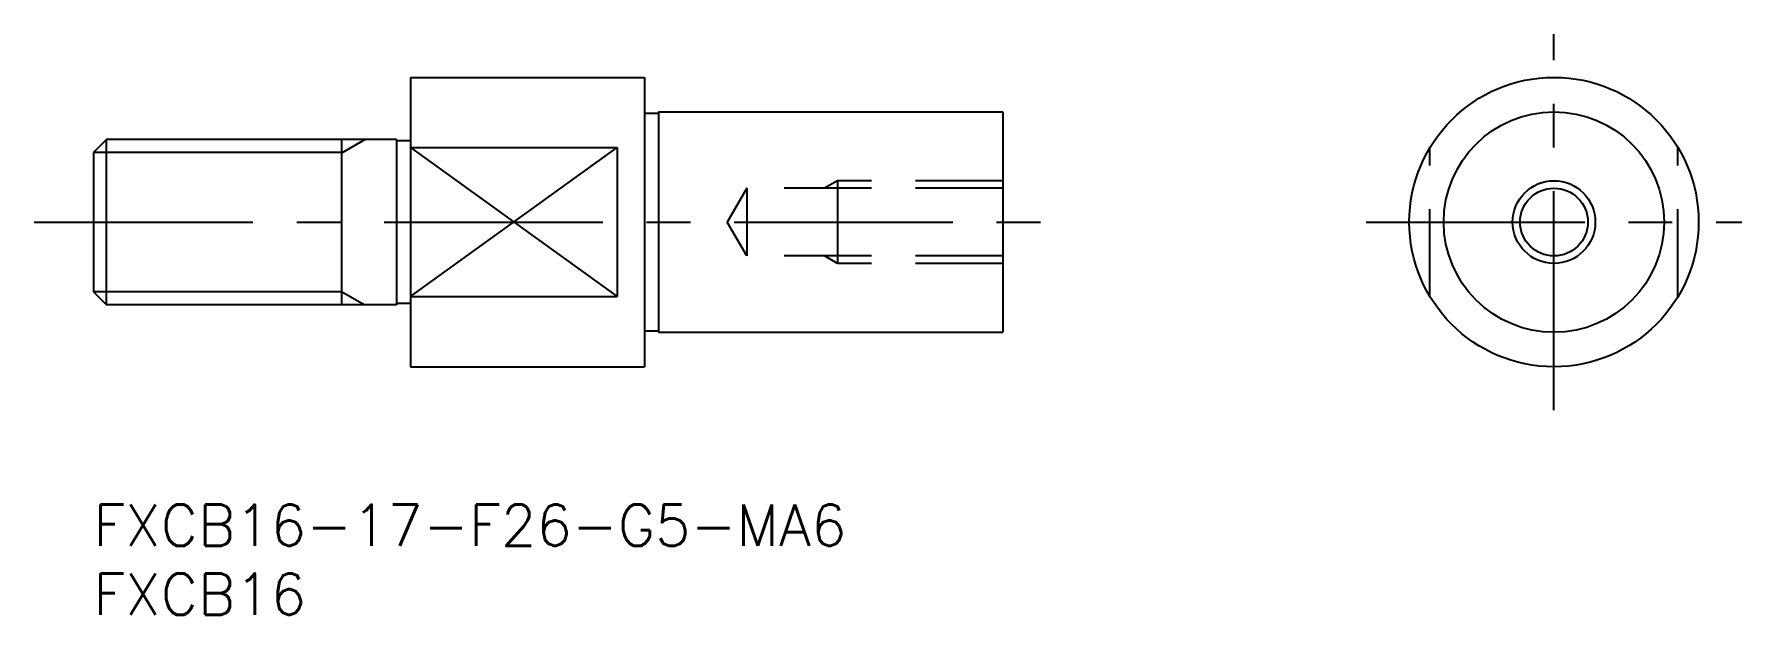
# Model space of a CAD drawing. Extents: x -4 to 120, y -8 to 34.
import ezdxf

# ---------------------------------------------------------------- set-up
doc = ezdxf.new("R2010")
doc.units = 0
doc.header["$LTSCALE"] = 0.5
doc.linetypes.add('CENTER', pattern=[50.8, 31.75, -6.35, 6.35, -6.35])
doc.linetypes.add('DASHED', pattern=[19.05, 12.7, -6.35])
for name, color, linetype in [('MSM_CENTER', 1, 'CENTER'), ('MSM_CONTINUOUS', 7, 'CONTINUOUS'), ('MSM_DASHED', 4, 'DASHED'), ('MSM_NARROW', 5, 'CONTINUOUS'), ('MSM_PART_NUMBER', 7, 'CONTINUOUS')]:
    doc.layers.add(name, color=color, linetype=linetype)
doc.styles.get("Standard").update_dxf_attribs({"font": 'txt.shx', "height": 3, "bigfont": 'bigfont.shx'})

# ---------------------------------------------------------------- blocks, each defined once
blk = doc.blocks.new('*U3')
at = {"layer": 'MSM_PART_NUMBER'}
blk.add_text('FXCB16-17-F26-G5-MA6', height=3, dxfattribs=at).set_placement((0, -3))
blk = doc.blocks.new('*U4')
at = {"layer": 'MSM_PART_NUMBER'}
blk.add_text('FXCB16', height=3, dxfattribs=at).set_placement((0, -8))

msp = doc.modelspace()

# ---------------------------------------------------------------- linework, layer by layer
at = {"layer": 'MSM_CENTER'}
for p, q in [((106, 6.86), (106, 34.14)), ((-4.3, 20.5), (69.39, 20.5)), ((92.36, 20.5), (119.64, 20.5))]:
    msp.add_line(p, q, dxfattribs=at)
at = {"layer": 'MSM_CONTINUOUS'}
for p, q in [((23, 31), (23, 10)), ((23, 31), (40, 31)), ((40, 31), (40, 10)), ((40, 28.4), (41, 28.4)), ((41, 28.5), (66, 28.5)), ((41, 28.5), (41, 12.5)), ((66, 28.5), (66, 12.5)), ((0.95, 26.5), (0, 25.55)), ((22, 26.5), (0.95, 26.5)), ((0.95, 14.5), (0.95, 26.5)), ((18, 26.44), (18, 14.56)), ((22, 26.5), (22, 14.5)), ((23, 26.4), (22, 26.4)), ((0, 25.55), (0, 15.45)), ((23, 25.91), (38, 25.91)), ((38, 25.91), (38, 15.09)), ((0, 15.45), (0.95, 14.5)), ((23, 15.09), (38, 15.09)), ((22, 14.5), (0.95, 14.5)), ((23, 14.6), (22, 14.6)), ((40, 12.6), (41, 12.6)), ((41, 12.5), (66, 12.5)), ((23, 10), (40, 10))]:
    msp.add_line(p, q, dxfattribs=at)
for radius in [10.5, 8, 2.46]:
    msp.add_circle((106, 20.5), radius, dxfattribs=at)
at = {"layer": 'MSM_DASHED'}
for p, q in [((97, 15.09), (97, 25.91)), ((115, 15.09), (115, 25.91)), ((47.42, 22.96), (46, 20.5)), ((66, 22.96), (47.42, 22.96)), ((47.42, 22.96), (47.42, 18.04)), ((54, 23.5), (53.06, 22.96)), ((66, 23.5), (54, 23.5)), ((54, 23.5), (54, 17.5)), ((47.42, 18.04), (46, 20.5)), ((66, 18.04), (47.42, 18.04)), ((54, 17.5), (53.06, 18.04)), ((66, 17.5), (54, 17.5))]:
    msp.add_line(p, q, dxfattribs=at)
at = {"layer": 'MSM_NARROW'}
for p, q in [((19.73, 26.5), (18, 25.5)), ((18, 25.55), (0, 25.55)), ((23, 25.91), (38, 15.09)), ((23, 15.09), (38, 25.91)), ((18, 15.45), (0, 15.45)), ((19.64, 14.5), (18, 15.45))]:
    msp.add_line(p, q, dxfattribs=at)
msp.add_circle((106, 20.5), 3, dxfattribs=at)

# ---------------------------------------------------------------- block references
at = {"layer": 'MSM_CONTINUOUS'}
for name in ['*U3', '*U4']:
    msp.add_blockref(name, (0, 0), dxfattribs=at)

doc.saveas('drawing.dxf')
